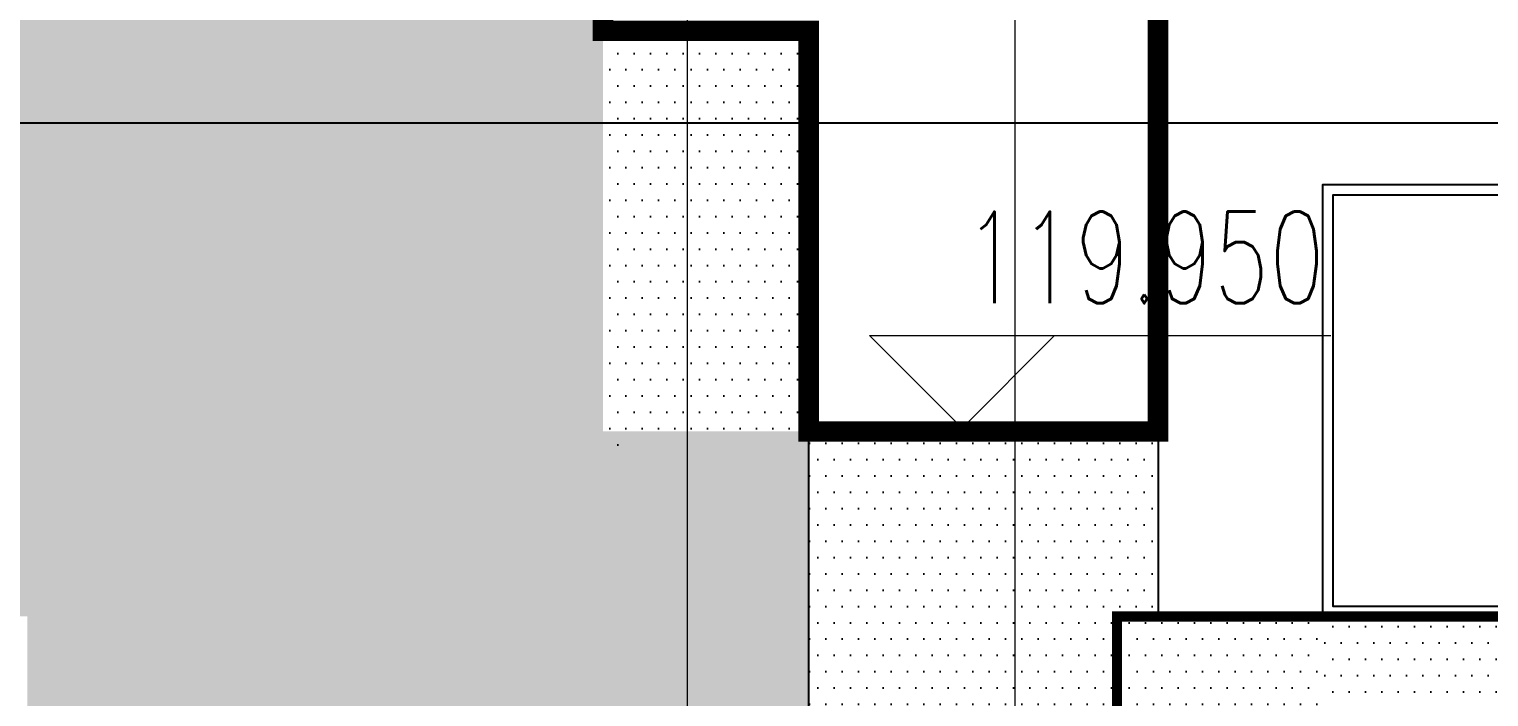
# Model space of a CAD drawing. Header units: millimetres. Extents: x 43 to 235305, y 0 to 139712.
# Drawn here: x 116458 to 123558, y 129850 to 133100 of the extents above; entities that cross this region are included whole.
import ezdxf

# ---------------------------------------------------------------- set-up
doc = ezdxf.new("R2010")
doc.units = ezdxf.units.MM
doc.linetypes.add('CONTINOUS', pattern=[0])
doc.linetypes.add('DOTE', pattern=[2.42, 2, -0.2, 0.02, -0.2])
for name, color, linetype in [('A-AXIS', 1, 'DOTE'), ('A-ELEV-DRWD', 130, 'Continuous'), ('A-ELEV-LINE1', 33, 'Continuous'), ('A-ELEV-OUT2', 6, 'CONTINOUS'), ('A-HATH1', 251, 'Continuous'), ('AXIS', 3, 'Continuous'), ('DIM_IDEN', 3, 'Continuous'), ('PUB_TEXT', 7, 'Continuous')]:
    doc.layers.add(name, color=color, linetype=linetype)
doc.styles.add('_TCH_DIM', font='SIMPLEX', dxfattribs={"bigfont": 'GBCBIG'})

# ---------------------------------------------------------------- blocks, each defined once
blk = doc.blocks.new('A$C22E85F1C')
at = {"layer": 'A-HATH1'}
h = blk.add_hatch(dxfattribs=at)
h.set_pattern_fill('DOTS', color=256, scale=50, style=0)
h.set_pattern_definition([(7e-15, (-3750, 750), (39.6875, 79.375), [0, -79.375])])
h.paths.add_polyline_path([(4650, 10900), (-2750, 10950), (-2750, 7950), (-2750, 4950), (-3750, 4950), (-3750, 2900), (-1500, 2900), (-1500, 750), (50, 750), (50, 2900), (50, 4050), (950, 4050), (950, 7950), (4650, 7950)])
h = blk.add_hatch(dxfattribs=at)
h.set_pattern_fill('DOTS', color=256, scale=50, style=0)
h.set_pattern_definition([(7e-15, (-3950, 4950), (39.6875, 79.375), [0, -79.375])])
h.paths.add_polyline_path([(-3750, 4950), (-3750, 6900), (-2750, 6900), (-2750, 4874.8)])
blk = doc.blocks.new('A$C475613B6')
at = {"layer": 'A-HATH1'}
h = blk.add_hatch(dxfattribs=at)
h.set_pattern_fill('DOTS', color=256, scale=50, style=0)
h.set_pattern_definition([(7e-15, (10000, 750), (39.6875, 79.375), [0, -79.375])])
h.paths.add_polyline_path([(11700, 4950), (10000, 4950), (10000, 4050), (10200, 4050), (10200, 2550), (11200, 2550), (11200, 1000), (11200, 970), (11200, 750), (11700, 750), (11700, 2900)])
h = blk.add_hatch(dxfattribs=at)
h.set_pattern_fill('DOTS', color=256, scale=50, style=0)
h.set_pattern_definition([(7e-15, (4200, 3350), (39.6875, 79.375), [0, -79.375])])
h.paths.add_polyline_path([(9200, 4050), (4400, 4050), (4200, 4050), (4200, 3290), (6500, 3290), (7400, 3290), (9200, 3290)])
h = blk.add_hatch(dxfattribs=at)
h.set_pattern_fill('DOTS', color=256, scale=50, style=0)
h.set_pattern_definition([(7e-15, (9200, 750), (39.6875, 79.375), [0, -79.375])])
h.paths.add_polyline_path([(10200, 4050), (9200, 4050), (9200, 4050), (9200, 750), (10200, 750)])
at = {"layer": 'A-ELEV-DRWD'}
blk.add_lwpolyline([(4450, 6100), (9150, 6100), (9150, 4100), (4450, 4100)], close=True, dxfattribs=at)
at = {"layer": 'A-ELEV-LINE1'}
for p, q in [((10000, 7950), (10000, 4050)), ((11700, 6900), (11700, 4950)), ((12700, 6900), (11700, 6900)), ((11700, 4950), (10000, 4950)), ((10200, 4050), (4200, 4050)), ((10200, 4050), (10200, 600))]:
    blk.add_line(p, q, dxfattribs=at)
blk.add_lwpolyline([(4400, 6150), (9200, 6150), (9200, 4050), (4400, 4050)], close=True, dxfattribs=at)

msp = doc.modelspace()

# ---------------------------------------------------------------- linework, layer by layer
at = {"layer": 'A-AXIS'}
msp.add_line((134593.1, 132641.3), (99475.8, 132641.3), dxfattribs=at)
at = {"layer": 'A-ELEV-LINE1'}
for p, q in [((119249.3, 133091.3), (119249.3, 137141.3)), ((120249.3, 131141.3), (120249.3, 126791.3)), ((121949.3, 131141.3), (120249.3, 131141.3))]:
    msp.add_line(p, q, dxfattribs=at)
at = {"layer": 'A-ELEV-OUT2', "color": 2, "const_width": 100}
msp.add_lwpolyline([(131949.3, 11041.3), (131949.3, 134141.3), (121949.3, 134141.3), (121949.3, 131141.3), (120249.3, 131141.3), (120249.3, 133091.3), (119249.3, 133091.3), (119249.3, 137141.3), (111849.3, 137141.3), (111849.3, 134141.3), (104599.3, 134141.3), (104599.3, 130241.3), (102899.3, 130241.3), (102899.3, 11041.3)], dxfattribs=at)
at = {"layer": 'A-ELEV-OUT2', "const_width": 50}
msp.add_lwpolyline([(127749.3, 11041.3), (127749.3, 130241.3), (121749.3, 130241.3), (121749.3, 11041.3)], dxfattribs=at)
at = {"layer": 'AXIS', "lineweight": 0}
for p, q in [((120995.8, 131158), (120545.8, 131608)), ((120545.8, 131608), (122789.8, 131608)), ((120995.8, 131158), (121445.8, 131608))]:
    msp.add_line(p, q, dxfattribs=at)
at = {"layer": 'DIM_IDEN', "lineweight": 0}
for p, q in [((119628.5, 16591.3), (119661.5, 136616.8)), ((121262.6, 16563.2), (121253.2, 135036.5))]:
    msp.add_line(p, q, dxfattribs=at)

# ---------------------------------------------------------------- block references
at = {"xscale": -1}
msp.add_blockref('A$C22E85F1C', (116499.3, 126191.3), dxfattribs=at)
at = {"layer": 'A-ELEV-LINE1', "xscale": -1}
msp.add_blockref('A$C475613B6', (131949.3, 126191.3), dxfattribs=at)

# ---------------------------------------------------------------- texts
at = {"layer": 'PUB_TEXT', "lineweight": 0, "style": '_TCH_DIM', "width": 0.705882}
msp.add_text('119.950', height=446.25, dxfattribs=at).set_placement((121004.8, 131765.5))

doc.saveas('drawing.dxf')
